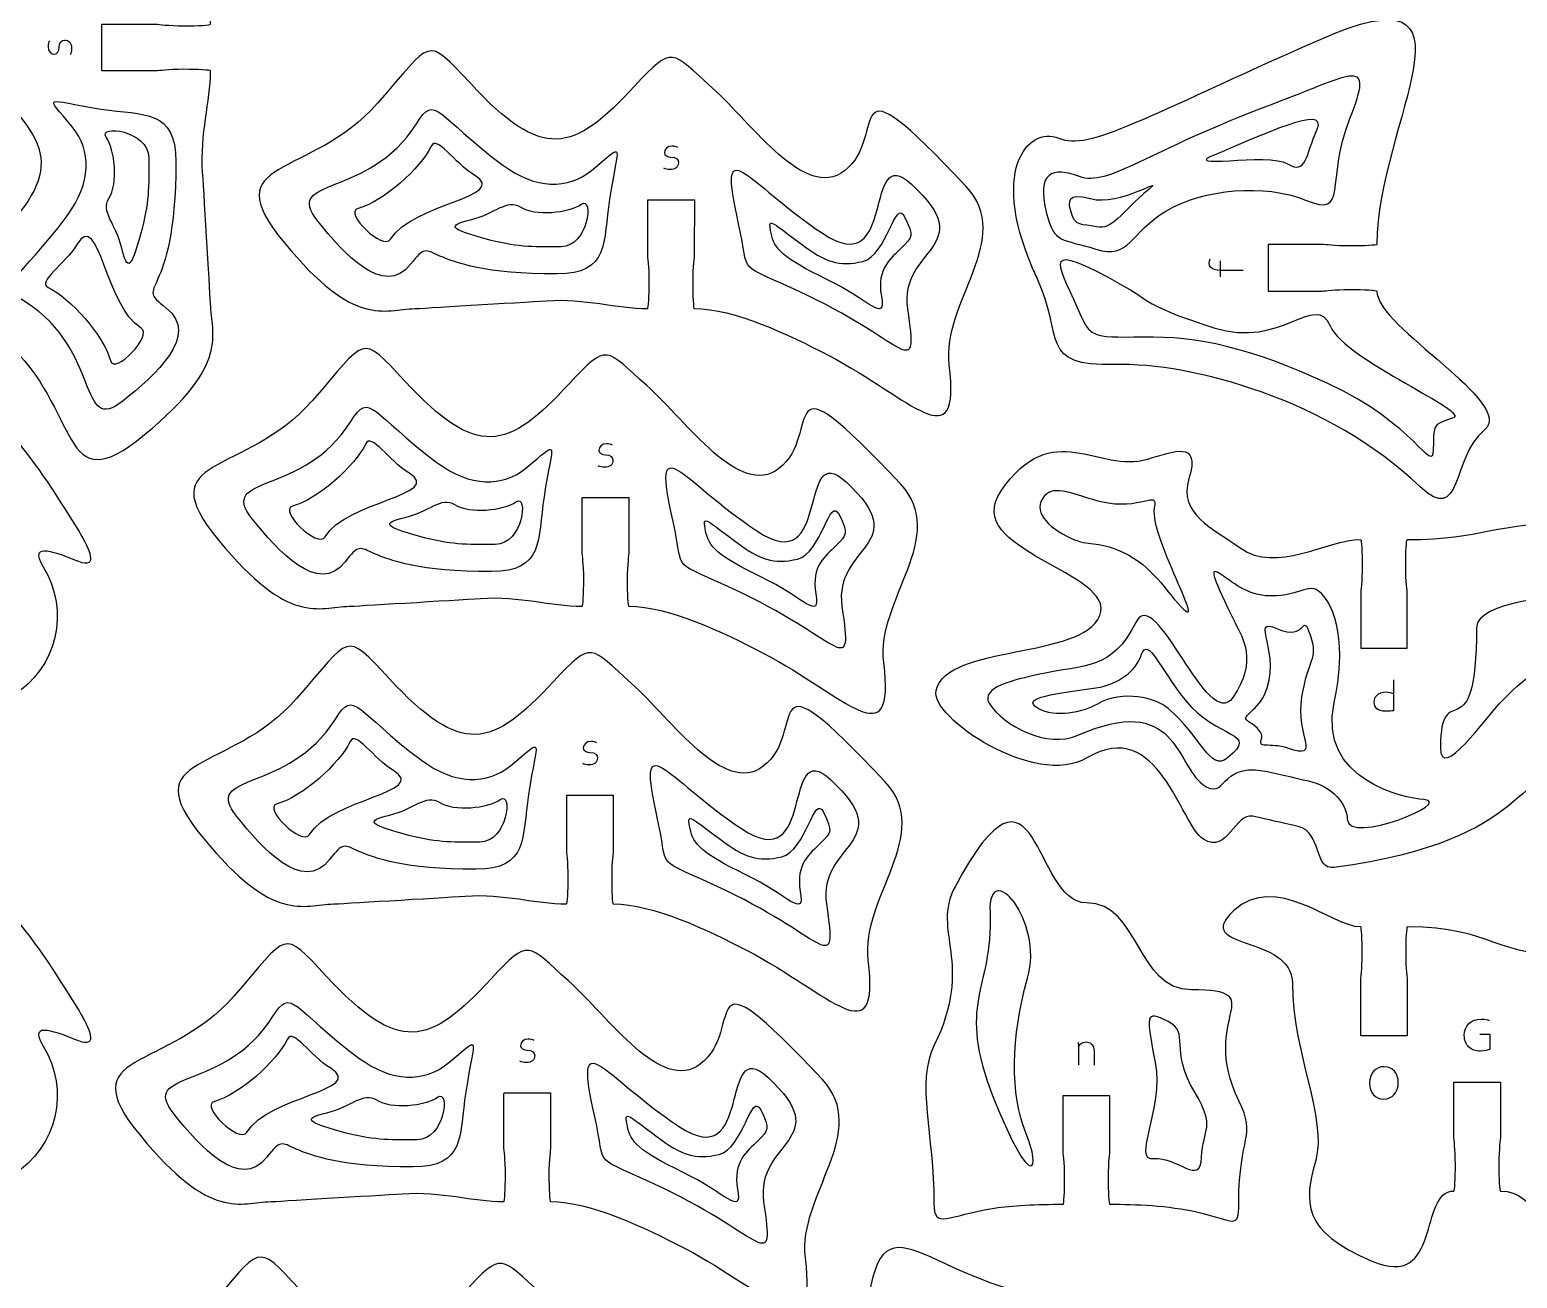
# Model space of a CAD drawing. Extents: x 0 to 300, y 0 to 300.
# Drawn here: x 49.8 to 145.6, y 66 to 146.4 of the extents above; entities that cross this region are included whole.
import ezdxf

# ---------------------------------------------------------------- set-up
doc = ezdxf.new("R2010")
doc.units = 0
doc.header["$MEASUREMENT"] = 0
doc.layers.add('DEFAULT', color=7, linetype='CONTINUOUS')

msp = doc.modelspace()

# ---------------------------------------------------------------- linework, layer by layer
at = {"layer": 'DEFAULT', "color": 250}
msp.add_lwpolyline([(126.526, 130.456), (126.526, 131.475)], dxfattribs=at)
at = {"layer": 'DEFAULT', "color": 1}
for points, knots in [([(295.05, 0.05), (198.383, 0.05), (101.717, 0.05), (5.05, 0.05), (2.3, 0.05), (0.05, 2.3), (0.05, 5.05), (0.05, 101.717), (0.05, 198.383), (0.05, 295.05), (0.05, 297.8), (2.3, 300.05), (5.05, 300.05), (101.717, 300.05), (198.383, 300.05), (295.05, 300.05), (297.8, 300.05), (300.05, 297.8), (300.05, 295.05), (300.05, 198.383), (300.05, 101.717), (300.05, 5.05), (300.05, 2.3), (297.8, 0.05), (295.05, 0.05)], [0, 0, 0, 0, 822.047, 822.047, 822.047, 823.047, 823.047, 823.047, 1645.094, 1645.094, 1645.094, 1646.094, 1646.094, 1646.094, 2468.141, 2468.141, 2468.141, 2469.141, 2469.141, 2469.141, 3291.188, 3291.188, 3291.188, 3292.188, 3292.188, 3292.188, 3292.188]), ([(64.49, 155.373), (63.122, 152.747), (61.474, 149.288), (61.472, 146.707), (61.459, 146.648), (60.683, 146.605), (59.722, 146.606), (58.757, 146.609), (58.147, 146.709), (57.973, 146.708), (57.098, 146.709), (54.472, 146.714), (54.472, 146.714), (54.471, 145.714), (54.47, 144.714), (54.47, 143.714), (54.47, 143.714), (57.093, 143.709), (57.971, 143.708), (58.145, 143.709), (58.753, 143.808), (59.722, 143.809), (60.686, 143.806), (61.471, 143.761), (61.47, 143.707), (61.467, 141.654), (60.789, 139.72), (60.961, 137.162), (61.075, 135.488), (61.471, 128.763), (61.472, 128.709), (61.511, 126.707), (62.792, 124.878), (57.223, 120.292), (51.657, 115.702), (53.213, 121.951), (48.247, 126.308), (44.195, 129.867), (43.828, 129.374), (46.966, 132.284), (51.992, 136.948), (51.451, 138.894), (47.127, 142.883), (44.444, 145.355), (44.882, 145.214), (47.262, 147.87), (49.622, 150.505), (54.528, 153.822), (52.608, 156.373), (50.41, 159.287), (44.692, 155.844), (53.592, 164.204), (56.982, 167.386), (61.027, 162.632), (65.089, 163.13), (71.299, 163.889), (67.269, 160.706), (64.49, 155.373)], [1, 1, 1, 1, 2, 2, 2, 3, 3, 3, 4, 4, 4, 5, 5, 5, 13.503001, 13.503001, 13.503001, 14.503001, 14.503001, 14.503001, 15.503001, 15.503001, 15.503001, 16.503001, 16.503001, 16.503001, 17.503001, 17.503001, 17.503001, 18.503001, 18.503001, 18.503001, 19.503001, 19.503001, 19.503001, 20.503001, 20.503001, 20.503001, 21.503001, 21.503001, 21.503001, 22.503001, 22.503001, 22.503001, 23.503001, 23.503001, 23.503001, 24.503001, 24.503001, 24.503001, 25.503001, 25.503001, 25.503001, 26.503001, 26.503001, 26.503001, 27.503001, 27.503001, 27.503001, 27.503001]), ([(136.589, 132.533), (136.589, 140.336), (144.137, 150.674), (132.848, 145.693), (121.559, 140.713), (118.096, 138.539), (116.104, 139.369), (114.112, 140.199), (111.497, 137.229), (114.706, 130.363), (116.491, 126.545), (114.748, 124.677), (119.728, 124.801), (124.708, 124.926), (133.496, 122.527), (139.363, 116.951), (142.103, 114.346), (141.372, 118.825), (143.502, 120.568), (145.632, 122.311), (136.589, 127.183), (136.589, 129.533), (136.589, 129.588), (135.806, 129.633), (134.839, 129.633), (133.872, 129.633), (133.264, 129.533), (133.089, 129.533), (132.214, 129.533), (129.589, 129.533), (129.589, 129.533), (129.589, 130.533), (129.589, 131.533), (129.589, 132.533), (129.589, 132.533), (132.214, 132.533), (133.089, 132.533), (133.264, 132.533), (133.872, 132.433), (134.839, 132.433), (135.806, 132.433), (136.589, 132.478), (136.589, 132.533)], [1, 1, 1, 1, 2, 2, 2, 3, 3, 3, 4, 4, 4, 5, 5, 5, 6, 6, 6, 7, 7, 7, 8, 8, 8, 9, 9, 9, 10, 10, 10, 11, 11, 11, 19.504, 19.504, 19.504, 20.504, 20.504, 20.504, 21.504, 21.504, 21.504, 22.504, 22.504, 22.504, 22.504]), ([(101.292, 125.381), (98.667, 126.749), (95.207, 128.397), (92.626, 128.399), (92.568, 128.412), (92.524, 129.188), (92.526, 130.149), (92.528, 131.114), (92.628, 131.724), (92.628, 131.898), (92.628, 132.773), (92.633, 135.399), (92.633, 135.399), (91.633, 135.4), (90.633, 135.401), (89.633, 135.401), (89.633, 135.401), (89.629, 132.778), (89.628, 131.9), (89.628, 131.726), (89.727, 131.118), (89.728, 130.149), (89.726, 129.185), (89.68, 128.4), (89.626, 128.401), (87.574, 128.404), (85.639, 129.082), (83.081, 128.91), (81.408, 128.796), (74.683, 128.4), (74.628, 128.399), (72.626, 128.36), (70.797, 127.079), (66.212, 132.648), (61.622, 138.215), (67.871, 136.659), (72.227, 141.624), (75.786, 145.676), (75.293, 146.043), (78.203, 142.905), (82.867, 137.879), (84.813, 138.42), (88.802, 142.745), (91.274, 145.427), (91.133, 144.989), (93.789, 142.609), (96.425, 140.249), (99.742, 135.343), (102.293, 137.263), (105.206, 139.461), (101.763, 145.179), (110.123, 136.279), (113.305, 132.889), (108.551, 128.844), (109.049, 124.782), (109.809, 118.572), (106.625, 122.602), (101.292, 125.381)], [1, 1, 1, 1, 2, 2, 2, 3, 3, 3, 4, 4, 4, 5, 5, 5, 13.504001, 13.504001, 13.504001, 14.504001, 14.504001, 14.504001, 15.504001, 15.504001, 15.504001, 16.504001, 16.504001, 16.504001, 17.504001, 17.504001, 17.504001, 18.504001, 18.504001, 18.504001, 19.504001, 19.504001, 19.504001, 20.504001, 20.504001, 20.504001, 21.504001, 21.504001, 21.504001, 22.504001, 22.504001, 22.504001, 23.504001, 23.504001, 23.504001, 24.504001, 24.504001, 24.504001, 25.504001, 25.504001, 25.504001, 26.504001, 26.504001, 26.504001, 27.504001, 27.504001, 27.504001, 27.504001]), ([(26.689, 128.536), (26.689, 127.369), (26.689, 126.201), (26.689, 125.033), (25.69, 125.033), (24.69, 125.033), (23.69, 125.033), (23.69, 126.201), (23.69, 127.369), (23.69, 128.536), (23.69, 128.709), (23.789, 129.316), (23.789, 130.286), (23.789, 131.253), (23.743, 132.036), (23.69, 132.036), (22.029, 132.036), (20.187, 130.692), (20.187, 129.034), (20.187, 126.144), (14.85, 124.112), (13.051, 124.112), (12.994, 124.112), (12.952, 123.329), (12.952, 122.363), (12.952, 121.396), (13.051, 120.789), (13.051, 120.613), (13.051, 119.446), (13.051, 118.28), (13.051, 117.113), (12.051, 117.113), (11.052, 117.113), (10.052, 117.113), (10.052, 118.28), (10.052, 119.446), (10.052, 120.613), (10.052, 120.789), (10.151, 121.396), (10.151, 122.363), (10.151, 123.329), (10.105, 124.112), (10.052, 124.112), (8.394, 124.112), (7.05, 122.772), (7.05, 121.114), (7.05, 107.765), (15.139, 110.393), (15.139, 107.765), (15.139, 103.701), (17.171, 103.422), (21.27, 105.69), (30.404, 110.742), (30.358, 98.734), (34.44, 99.21), (38.518, 99.686), (41.566, 100.663), (41.372, 101.298), (40.811, 103.143), (40.102, 105.151), (41.802, 103.955), (43.728, 102.381), (46.529, 102.117), (48.762, 103.503), (51.574, 105.249), (52.442, 108.954), (50.696, 111.769), (49.616, 113.501), (51.687, 112.623), (52.978, 112.115), (54.269, 111.603), (53.673, 112.961), (52.999, 114.044), (49.838, 119.135), (47.323, 123.079), (41.922, 124.338), (41.866, 124.338), (41.647, 123.59), (41.428, 122.656), (41.206, 121.717), (41.164, 121.103), (41.125, 120.934), (40.927, 120.08), (40.327, 117.523), (40.327, 117.523), (39.354, 117.75), (38.38, 117.976), (37.406, 118.203), (37.406, 118.203), (38.003, 120.765), (38.204, 121.615), (38.246, 121.784), (38.479, 122.352), (38.698, 123.298), (38.92, 124.239), (39.054, 125.009), (39.001, 125.023), (36.08, 125.711), (30.189, 124.437), (30.189, 129.034), (30.189, 130.692), (28.347, 132.036), (26.689, 132.036), (26.633, 132.036), (26.59, 131.253), (26.59, 130.286), (26.59, 129.316), (26.689, 128.709), (26.689, 128.536)], [2, 2, 2, 2, 11.93, 11.93, 11.93, 20.43, 20.43, 20.43, 30.36, 30.36, 30.36, 31.36, 31.36, 31.36, 32.36, 32.36, 32.36, 33.36, 33.36, 33.36, 34.36, 34.36, 34.36, 35.36, 35.36, 35.36, 36.36, 36.36, 36.36, 46.28, 46.28, 46.28, 54.78, 54.78, 54.78, 64.7, 64.7, 64.7, 65.7, 65.7, 65.7, 66.7, 66.7, 66.7, 67.7, 67.7, 67.7, 68.7, 68.7, 68.7, 69.7, 69.7, 69.7, 70.7, 70.7, 70.7, 71.7, 71.7, 71.7, 72.7, 72.7, 72.7, 73.7, 73.7, 73.7, 74.7, 74.7, 74.7, 75.7, 75.7, 75.7, 76.7, 76.7, 76.7, 77.7, 77.7, 77.7, 78.7, 78.7, 78.7, 79.7, 79.7, 79.7, 80.7, 80.7, 80.7, 89.201959, 89.201959, 89.201959, 90.201959, 90.201959, 90.201959, 91.201959, 91.201959, 91.201959, 92.201959, 92.201959, 92.201959, 93.201959, 93.201959, 93.201959, 94.201959, 94.201959, 94.201959, 95.201959, 95.201959, 95.201959, 96.201959, 96.201959, 96.201959, 96.201959]), ([(97.072, 106.216), (94.447, 107.584), (90.987, 109.232), (88.406, 109.234), (88.348, 109.247), (88.304, 110.023), (88.306, 110.985), (88.308, 111.949), (88.409, 112.559), (88.408, 112.733), (88.408, 113.608), (88.413, 116.235), (88.413, 116.235), (87.413, 116.235), (86.413, 116.236), (85.413, 116.236), (85.413, 116.236), (85.409, 113.613), (85.408, 112.735), (85.408, 112.561), (85.508, 111.953), (85.508, 110.985), (85.506, 110.02), (85.46, 109.235), (85.406, 109.236), (83.354, 109.239), (81.42, 109.918), (78.862, 109.745), (77.188, 109.631), (70.463, 109.235), (70.408, 109.234), (68.406, 109.196), (66.578, 107.914), (61.992, 113.483), (57.402, 119.05), (63.651, 117.494), (68.007, 122.459), (71.566, 126.511), (71.073, 126.878), (73.983, 123.74), (78.647, 118.714), (80.593, 119.255), (84.582, 123.58), (87.055, 126.262), (86.913, 125.824), (89.57, 123.444), (92.205, 121.084), (95.522, 116.178), (98.073, 118.098), (100.986, 120.296), (97.543, 126.014), (105.903, 117.115), (109.086, 113.725), (104.331, 109.68), (104.83, 105.617), (105.589, 99.407), (102.405, 103.437), (97.072, 106.216)], [1, 1, 1, 1, 2, 2, 2, 3, 3, 3, 4, 4, 4, 5, 5, 5, 13.503001, 13.503001, 13.503001, 14.503001, 14.503001, 14.503001, 15.503001, 15.503001, 15.503001, 16.503001, 16.503001, 16.503001, 17.503001, 17.503001, 17.503001, 18.503001, 18.503001, 18.503001, 19.503001, 19.503001, 19.503001, 20.503001, 20.503001, 20.503001, 21.503001, 21.503001, 21.503001, 22.503001, 22.503001, 22.503001, 23.503001, 23.503001, 23.503001, 24.503001, 24.503001, 24.503001, 25.503001, 25.503001, 25.503001, 26.503001, 26.503001, 26.503001, 27.503001, 27.503001, 27.503001, 27.503001]), ([(117.912, 99.472), (122.569, 102.22), (123.881, 95.189), (125.43, 94.233), (126.978, 93.281), (127.479, 95.969), (128.598, 95.719), (129.705, 95.472), (130.22, 95.359), (131.526, 95.066), (133.057, 94.724), (132.514, 92.226), (133.847, 92.413), (147.055, 94.233), (145.168, 99.01), (150.05, 99.01), (154.933, 99.01), (153.045, 94.233), (166.253, 92.413), (167.587, 92.226), (167.043, 94.724), (168.574, 95.066), (169.88, 95.359), (170.395, 95.472), (171.503, 95.719), (172.621, 95.969), (173.122, 93.281), (174.67, 94.233), (176.219, 95.189), (177.532, 102.22), (182.188, 99.472), (185.511, 97.511), (192.316, 102.076), (191.897, 103.822), (191.177, 106.814), (182.499, 105.822), (181.359, 108.634), (180.22, 111.449), (190.38, 112.786), (187.716, 116.66), (184.39, 121.496), (181.444, 117.767), (178.265, 118.709), (176.583, 119.207), (174.847, 119.965), (175.609, 117.46), (176.318, 115.153), (174.074, 114.275), (172.31, 112.991), (169.996, 111.311), (166.708, 113.534), (164.546, 113.53), (164.496, 113.53), (164.451, 112.744), (164.451, 111.784), (164.451, 110.818), (164.549, 110.207), (164.549, 110.031), (164.549, 108.866), (164.549, 107.7), (164.549, 106.535), (163.55, 106.534), (162.55, 106.532), (161.551, 106.531), (161.551, 107.698), (161.551, 108.864), (161.551, 110.031), (161.551, 110.207), (161.649, 110.814), (161.649, 111.784), (161.649, 112.747), (161.607, 113.53), (161.551, 113.53), (156.46, 113.53), (156.4, 114.645), (150.054, 114.645), (143.707, 114.645), (143.64, 113.53), (138.55, 113.53), (138.493, 113.53), (138.451, 112.747), (138.451, 111.784), (138.451, 110.814), (138.55, 110.207), (138.55, 110.031), (138.55, 108.864), (138.55, 107.698), (138.55, 106.531), (137.55, 106.532), (136.55, 106.534), (135.551, 106.535), (135.551, 107.7), (135.551, 108.866), (135.551, 110.031), (135.551, 110.207), (135.65, 110.818), (135.65, 111.784), (135.65, 112.744), (135.604, 113.53), (135.554, 113.53), (133.392, 113.534), (130.104, 111.311), (127.79, 112.991), (126.026, 114.275), (123.782, 115.153), (124.491, 117.46), (125.253, 119.965), (123.518, 119.207), (121.835, 118.709), (118.656, 117.767), (115.711, 121.496), (112.384, 116.66), (109.721, 112.786), (119.881, 111.449), (118.741, 108.634), (117.602, 105.822), (108.923, 106.814), (108.204, 103.822), (107.784, 102.076), (114.589, 97.511), (117.912, 99.472)], [1, 1, 1, 1, 2, 2, 2, 3, 3, 3, 4, 4, 4, 5, 5, 5, 6, 6, 6, 7, 7, 7, 8, 8, 8, 9, 9, 9, 10, 10, 10, 11, 11, 11, 12, 12, 12, 13, 13, 13, 14, 14, 14, 15, 15, 15, 16, 16, 16, 17, 17, 17, 18, 18, 18, 19, 19, 19, 20, 20, 20, 29.91, 29.91, 29.91, 38.410006, 38.410006, 38.410006, 48.330006, 48.330006, 48.330006, 49.330006, 49.330006, 49.330006, 50.330006, 50.330006, 50.330006, 51.330006, 51.330006, 51.330006, 52.330006, 52.330006, 52.330006, 53.330006, 53.330006, 53.330006, 54.330006, 54.330006, 54.330006, 64.250006, 64.250006, 64.250006, 72.750012, 72.750012, 72.750012, 82.660012, 82.660012, 82.660012, 83.660012, 83.660012, 83.660012, 84.660012, 84.660012, 84.660012, 85.660012, 85.660012, 85.660012, 86.660012, 86.660012, 86.660012, 87.660012, 87.660012, 87.660012, 88.660012, 88.660012, 88.660012, 89.660012, 89.660012, 89.660012, 90.660012, 90.660012, 90.660012, 91.660012, 91.660012, 91.660012, 91.660012]), ([(143.012, 107.868), (143.012, 109.516), (148.466, 109.967), (150.054, 109.967), (151.641, 109.967), (157.088, 109.516), (157.088, 107.868), (157.088, 99.546), (159.413, 104.863), (159.413, 100.132), (159.413, 97.871), (156.531, 102.058), (155.391, 103.198), (151.624, 106.979), (153.239, 103.741), (150.05, 103.741), (146.861, 103.741), (148.477, 106.979), (144.709, 103.198), (143.57, 102.058), (140.687, 97.871), (140.687, 100.132), (140.687, 104.863), (143.012, 99.546), (143.012, 107.868)], [1, 1, 1, 1, 2, 2, 2, 3, 3, 3, 4, 4, 4, 5, 5, 5, 6, 6, 6, 7, 7, 7, 8, 8, 8, 9, 9, 9, 9]), ([(96.072, 87.051), (93.447, 88.419), (89.987, 90.067), (87.406, 90.069), (87.348, 90.083), (87.304, 90.859), (87.306, 91.82), (87.308, 92.784), (87.409, 93.395), (87.408, 93.568), (87.408, 94.443), (87.413, 97.07), (87.413, 97.07), (86.413, 97.071), (85.413, 97.071), (84.413, 97.072), (84.413, 97.072), (84.409, 94.448), (84.408, 93.57), (84.409, 93.397), (84.508, 92.789), (84.508, 91.82), (84.506, 90.855), (84.46, 90.07), (84.406, 90.072), (82.354, 90.075), (80.42, 90.753), (77.862, 90.58), (76.188, 90.466), (69.463, 90.071), (69.408, 90.069), (67.406, 90.031), (65.578, 88.75), (60.992, 94.319), (56.402, 99.885), (62.651, 98.329), (67.007, 103.294), (70.566, 107.346), (70.073, 107.713), (72.983, 104.576), (77.647, 99.55), (79.593, 100.09), (83.582, 104.415), (86.055, 107.098), (85.913, 106.659), (88.57, 104.28), (91.205, 101.919), (94.522, 97.014), (97.073, 98.934), (99.986, 101.131), (96.543, 106.85), (104.903, 97.95), (108.086, 94.56), (103.332, 90.515), (103.83, 86.452), (104.589, 80.242), (101.405, 84.273), (96.072, 87.051)], [1, 1, 1, 1, 2, 2, 2, 3, 3, 3, 4, 4, 4, 5, 5, 5, 13.503001, 13.503001, 13.503001, 14.503001, 14.503001, 14.503001, 15.503001, 15.503001, 15.503001, 16.503001, 16.503001, 16.503001, 17.503001, 17.503001, 17.503001, 18.503001, 18.503001, 18.503001, 19.503001, 19.503001, 19.503001, 20.503001, 20.503001, 20.503001, 21.503001, 21.503001, 21.503001, 22.503001, 22.503001, 22.503001, 23.503001, 23.503001, 23.503001, 24.503001, 24.503001, 24.503001, 25.503001, 25.503001, 25.503001, 26.503001, 26.503001, 26.503001, 27.503001, 27.503001, 27.503001, 27.503001]), ([(26.689, 97.676), (26.689, 96.508), (26.689, 95.341), (26.689, 94.173), (25.69, 94.173), (24.69, 94.173), (23.69, 94.173), (23.69, 95.341), (23.69, 96.508), (23.69, 97.676), (23.69, 97.849), (23.789, 98.456), (23.789, 99.426), (23.789, 100.392), (23.743, 101.176), (23.69, 101.176), (22.029, 101.176), (20.187, 99.832), (20.187, 98.173), (20.187, 95.284), (14.85, 93.252), (13.051, 93.252), (12.994, 93.252), (12.952, 92.469), (12.952, 91.502), (12.952, 90.536), (13.051, 89.929), (13.051, 89.753), (13.051, 88.586), (13.051, 87.42), (13.051, 86.253), (12.051, 86.253), (11.052, 86.253), (10.052, 86.253), (10.052, 87.42), (10.052, 88.586), (10.052, 89.753), (10.052, 89.929), (10.151, 90.536), (10.151, 91.502), (10.151, 92.469), (10.105, 93.252), (10.052, 93.252), (8.394, 93.252), (7.05, 91.912), (7.05, 90.254), (7.05, 76.904), (15.139, 79.533), (15.139, 76.904), (15.139, 72.84), (17.171, 72.562), (21.27, 74.83), (30.404, 79.882), (30.358, 67.873), (34.44, 68.35), (38.518, 68.826), (41.566, 69.803), (41.372, 70.438), (40.811, 72.283), (40.102, 74.29), (41.802, 73.094), (43.728, 71.521), (46.529, 71.257), (48.762, 72.643), (51.574, 74.389), (52.442, 78.093), (50.696, 80.909), (49.616, 82.641), (51.687, 81.762), (52.978, 81.254), (54.269, 80.743), (53.673, 82.101), (52.999, 83.184), (49.838, 88.275), (47.323, 92.219), (41.922, 93.478), (41.866, 93.478), (41.647, 92.73), (41.428, 91.795), (41.206, 90.857), (41.164, 90.243), (41.125, 90.074), (40.927, 89.22), (40.327, 86.662), (40.327, 86.662), (39.354, 86.889), (38.38, 87.116), (37.406, 87.343), (37.406, 87.343), (38.003, 89.904), (38.204, 90.755), (38.246, 90.924), (38.479, 91.492), (38.698, 92.437), (38.92, 93.379), (39.054, 94.148), (39.001, 94.162), (36.08, 94.85), (30.189, 93.577), (30.189, 98.173), (30.189, 99.832), (28.347, 101.176), (26.689, 101.176), (26.633, 101.176), (26.59, 100.392), (26.59, 99.426), (26.59, 98.456), (26.689, 97.849), (26.689, 97.676)], [2, 2, 2, 2, 11.93, 11.93, 11.93, 20.43, 20.43, 20.43, 30.36, 30.36, 30.36, 31.36, 31.36, 31.36, 32.36, 32.36, 32.36, 33.36, 33.36, 33.36, 34.36, 34.36, 34.36, 35.36, 35.36, 35.36, 36.36, 36.36, 36.36, 46.28, 46.28, 46.28, 54.78, 54.78, 54.78, 64.7, 64.7, 64.7, 65.7, 65.7, 65.7, 66.7, 66.7, 66.7, 67.7, 67.7, 67.7, 68.7, 68.7, 68.7, 69.7, 69.7, 69.7, 70.7, 70.7, 70.7, 71.7, 71.7, 71.7, 72.7, 72.7, 72.7, 73.7, 73.7, 73.7, 74.7, 74.7, 74.7, 75.7, 75.7, 75.7, 76.7, 76.7, 76.7, 77.7, 77.7, 77.7, 78.7, 78.7, 78.7, 79.7, 79.7, 79.7, 80.7, 80.7, 80.7, 89.201959, 89.201959, 89.201959, 90.201959, 90.201959, 90.201959, 91.201959, 91.201959, 91.201959, 92.201959, 92.201959, 92.201959, 93.201959, 93.201959, 93.201959, 94.201959, 94.201959, 94.201959, 95.201959, 95.201959, 95.201959, 96.201959, 96.201959, 96.201959, 96.201959]), ([(125.064, 70.225), (123.109, 70.675), (121.053, 70.736), (119.38, 70.736), (119.328, 70.736), (119.282, 71.516), (119.282, 72.486), (119.282, 73.453), (119.38, 74.06), (119.38, 74.236), (119.38, 75.402), (119.38, 76.569), (119.38, 77.736), (118.381, 77.736), (117.381, 77.736), (116.382, 77.736), (116.382, 76.569), (116.382, 75.402), (116.382, 74.236), (116.382, 74.06), (116.481, 73.453), (116.481, 72.486), (116.481, 71.516), (116.438, 70.736), (116.382, 70.736), (114.71, 70.736), (113.016, 70.656), (111.969, 70.493), (108.891, 70.014), (108.063, 69.061), (108.063, 70.814), (108.063, 75.273), (106.889, 78.529), (108.063, 80.931), (110.709, 86.336), (107.853, 88.267), (109.42, 91.181), (114.774, 101.142), (114.42, 90.143), (117.881, 90.143), (121.342, 90.143), (121.093, 84.541), (124.644, 84.541), (129.964, 84.541), (125.053, 82.808), (127.699, 77.404), (128.874, 75.002), (127.699, 75.273), (127.699, 70.814), (127.699, 69.057), (127.423, 69.681), (125.064, 70.225)], [1, 1, 1, 1, 2, 2, 2, 3, 3, 3, 4, 4, 4, 13.92, 13.92, 13.92, 22.42, 22.42, 22.42, 32.34, 32.34, 32.34, 33.34, 33.34, 33.34, 34.34, 34.34, 34.34, 35.34, 35.34, 35.34, 36.34, 36.34, 36.34, 37.34, 37.34, 37.34, 38.34, 38.34, 38.34, 39.34, 39.34, 39.34, 40.34, 40.34, 40.34, 41.34, 41.34, 41.34, 42.34, 42.34, 42.34, 43.34, 43.34, 43.34, 43.34]), ([(150.05, 68.39), (147.129, 68.39), (146.97, 71.589), (144.55, 71.589), (144.494, 71.589), (144.451, 72.372), (144.451, 73.339), (144.451, 74.306), (144.55, 74.916), (144.55, 75.089), (144.55, 76.255), (144.55, 77.422), (144.55, 78.588), (143.551, 78.588), (142.551, 78.588), (141.552, 78.588), (141.552, 77.422), (141.552, 76.255), (141.552, 75.089), (141.552, 74.916), (141.65, 74.306), (141.65, 73.339), (141.65, 72.372), (141.605, 71.589), (141.552, 71.589), (139.248, 71.589), (140.807, 65.151), (136.263, 67.081), (131.72, 69.007), (131.907, 70.88), (132.651, 73.558), (133.399, 76.235), (131.151, 80.544), (131.151, 84.947), (131.151, 88.164), (124.622, 87.066), (127.359, 89.62), (130.1, 92.17), (133.685, 88.59), (135.551, 88.59), (135.607, 88.59), (135.65, 87.806), (135.65, 86.84), (135.65, 85.873), (135.551, 85.263), (135.551, 85.09), (135.551, 83.924), (135.551, 82.757), (135.551, 81.591), (136.55, 81.591), (137.55, 81.591), (138.549, 81.591), (138.549, 82.757), (138.549, 83.924), (138.549, 85.09), (138.549, 85.263), (138.451, 85.873), (138.451, 86.84), (138.451, 87.806), (138.497, 88.59), (138.553, 88.59), (144.194, 88.59), (143.813, 86.649), (150.05, 86.649), (156.287, 86.649), (155.906, 88.59), (161.547, 88.59), (161.603, 88.59), (161.649, 87.806), (161.649, 86.84), (161.649, 85.873), (161.551, 85.263), (161.551, 85.09), (161.551, 83.924), (161.551, 82.757), (161.551, 81.591), (162.55, 81.591), (163.55, 81.591), (164.549, 81.591), (164.549, 82.757), (164.549, 83.924), (164.549, 85.09), (164.549, 85.263), (164.45, 85.873), (164.45, 86.84), (164.45, 87.806), (164.493, 88.59), (164.549, 88.59), (166.415, 88.59), (170, 92.17), (172.741, 89.62), (175.478, 87.066), (168.949, 88.164), (168.949, 84.947), (168.949, 80.544), (166.701, 76.235), (167.449, 73.558), (168.193, 70.88), (168.38, 69.007), (163.837, 67.081), (159.293, 65.151), (160.852, 71.589), (158.548, 71.589), (158.496, 71.589), (158.45, 72.372), (158.45, 73.339), (158.45, 74.306), (158.548, 74.916), (158.548, 75.089), (158.548, 76.255), (158.548, 77.422), (158.548, 78.588), (157.549, 78.588), (156.549, 78.588), (155.55, 78.588), (155.55, 77.422), (155.55, 76.255), (155.55, 75.089), (155.55, 74.916), (155.649, 74.306), (155.649, 73.339), (155.649, 72.372), (155.606, 71.589), (155.55, 71.589), (153.13, 71.589), (152.971, 68.39), (150.05, 68.39)], [1, 1, 1, 1, 2, 2, 2, 3, 3, 3, 4, 4, 4, 13.92, 13.92, 13.92, 22.42, 22.42, 22.42, 32.34, 32.34, 32.34, 33.34, 33.34, 33.34, 34.34, 34.34, 34.34, 35.34, 35.34, 35.34, 36.34, 36.34, 36.34, 37.34, 37.34, 37.34, 38.34, 38.34, 38.34, 39.34, 39.34, 39.34, 40.34, 40.34, 40.34, 41.34, 41.34, 41.34, 51.26, 51.26, 51.26, 59.76, 59.76, 59.76, 69.68, 69.68, 69.68, 70.68, 70.68, 70.68, 71.68, 71.68, 71.68, 72.68, 72.68, 72.68, 73.68, 73.68, 73.68, 74.68, 74.68, 74.68, 75.68, 75.68, 75.68, 85.6, 85.6, 85.6, 94.1, 94.1, 94.1, 104.02, 104.02, 104.02, 105.02, 105.02, 105.02, 106.02, 106.02, 106.02, 107.02, 107.02, 107.02, 108.02, 108.02, 108.02, 109.02, 109.02, 109.02, 110.02, 110.02, 110.02, 111.02, 111.02, 111.02, 112.02, 112.02, 112.02, 113.02, 113.02, 113.02, 122.94, 122.94, 122.94, 131.44, 131.44, 131.44, 141.36, 141.36, 141.36, 142.36, 142.36, 142.36, 143.36, 143.36, 143.36, 144.36, 144.36, 144.36, 144.36]), ([(92.03, 67.887), (89.405, 69.254), (85.945, 70.903), (83.364, 70.905), (83.306, 70.918), (83.262, 71.694), (83.264, 72.655), (83.266, 73.62), (83.366, 74.23), (83.366, 74.404), (83.366, 75.278), (83.371, 77.905), (83.371, 77.905), (82.371, 77.906), (81.371, 77.906), (80.371, 77.907), (80.371, 77.907), (80.367, 75.284), (80.366, 74.406), (80.366, 74.232), (80.466, 73.624), (80.466, 72.655), (80.464, 71.691), (80.418, 70.905), (80.364, 70.907), (78.312, 70.91), (76.378, 71.588), (73.82, 71.416), (72.146, 71.302), (65.421, 70.906), (65.366, 70.905), (63.364, 70.866), (61.536, 69.585), (56.95, 75.154), (52.36, 80.72), (58.609, 79.164), (62.965, 84.13), (66.524, 88.182), (66.031, 88.549), (68.941, 85.411), (73.605, 80.385), (75.551, 80.926), (79.54, 85.25), (82.013, 87.933), (81.871, 87.494), (84.527, 85.115), (87.163, 82.755), (90.48, 77.849), (93.031, 79.769), (95.944, 81.966), (92.501, 87.685), (100.861, 78.785), (104.043, 75.395), (99.289, 71.35), (99.788, 67.288), (100.547, 61.078), (97.363, 65.108), (92.03, 67.887)], [1, 1, 1, 1, 2, 2, 2, 3, 3, 3, 4, 4, 4, 5, 5, 5, 13.503001, 13.503001, 13.503001, 14.503001, 14.503001, 14.503001, 15.503001, 15.503001, 15.503001, 16.503001, 16.503001, 16.503001, 17.503001, 17.503001, 17.503001, 18.503001, 18.503001, 18.503001, 19.503001, 19.503001, 19.503001, 20.503001, 20.503001, 20.503001, 21.503001, 21.503001, 21.503001, 22.503001, 22.503001, 22.503001, 23.503001, 23.503001, 23.503001, 24.503001, 24.503001, 24.503001, 25.503001, 25.503001, 25.503001, 26.503001, 26.503001, 26.503001, 27.503001, 27.503001, 27.503001, 27.503001]), ([(103.869, 64.879), (105.07, 72.049), (108.408, 64.391), (118.846, 64.391), (126.43, 64.391), (131.17, 64.681), (131.17, 62.412), (131.17, 60.144), (123.667, 53.717), (116.287, 51.971), (110.314, 50.552), (105.07, 44.794), (103.869, 51.963), (103.679, 53.096), (103.611, 55.142), (103.611, 56.924), (103.611, 56.98), (104.395, 57.022), (105.361, 57.022), (106.331, 57.022), (106.938, 56.924), (107.114, 56.924), (108.281, 56.924), (109.448, 56.924), (110.614, 56.924), (110.614, 57.923), (110.614, 58.923), (110.614, 59.922), (109.448, 59.922), (108.281, 59.922), (107.114, 59.922), (106.938, 59.922), (106.331, 59.823), (105.361, 59.823), (104.395, 59.823), (103.611, 59.869), (103.611, 59.922), (103.611, 61.704), (103.679, 63.746), (103.869, 64.879)], [1, 1, 1, 1, 2, 2, 2, 3, 3, 3, 4, 4, 4, 5, 5, 5, 6, 6, 6, 7, 7, 7, 8, 8, 8, 17.92, 17.92, 17.92, 26.42, 26.42, 26.42, 36.34, 36.34, 36.34, 37.34, 37.34, 37.34, 38.34, 38.34, 38.34, 39.34, 39.34, 39.34, 39.34]), ([(26.689, 66.816), (26.689, 65.648), (26.689, 64.48), (26.689, 63.313), (25.69, 63.313), (24.69, 63.313), (23.69, 63.313), (23.69, 64.48), (23.69, 65.648), (23.69, 66.816), (23.69, 66.989), (23.789, 67.595), (23.789, 68.566), (23.789, 69.532), (23.743, 70.315), (23.69, 70.315), (22.029, 70.315), (20.187, 68.971), (20.187, 67.313), (20.187, 64.424), (14.85, 62.392), (13.051, 62.392), (12.994, 62.392), (12.952, 61.609), (12.952, 60.642), (12.952, 59.676), (13.051, 59.069), (13.051, 58.892), (13.051, 57.726), (13.051, 56.559), (13.051, 55.393), (12.051, 55.393), (11.052, 55.393), (10.052, 55.393), (10.052, 56.559), (10.052, 57.726), (10.052, 58.892), (10.052, 59.069), (10.151, 59.676), (10.151, 60.642), (10.151, 61.609), (10.105, 62.392), (10.052, 62.392), (8.394, 62.392), (7.05, 61.051), (7.05, 59.393), (7.05, 46.044), (15.139, 48.672), (15.139, 46.044), (15.139, 41.98), (17.171, 41.702), (21.27, 43.97), (30.404, 49.022), (30.358, 37.013), (34.44, 37.489), (38.518, 37.966), (41.566, 38.943), (41.372, 39.578), (40.811, 41.423), (40.102, 43.43), (41.802, 42.234), (43.728, 40.661), (46.529, 40.396), (48.762, 41.783), (51.574, 43.529), (52.442, 47.233), (50.696, 50.048), (49.616, 51.78), (51.687, 50.902), (52.978, 50.394), (54.269, 49.882), (53.673, 51.241), (52.999, 52.324), (49.838, 57.414), (47.323, 61.358), (41.922, 62.618), (41.866, 62.618), (41.647, 61.87), (41.428, 60.935), (41.206, 59.997), (41.164, 59.383), (41.125, 59.213), (40.927, 58.36), (40.327, 55.802), (40.327, 55.802), (39.354, 56.029), (38.38, 56.256), (37.406, 56.483), (37.406, 56.483), (38.003, 59.044), (38.204, 59.894), (38.246, 60.064), (38.479, 60.632), (38.698, 61.577), (38.92, 62.519), (39.054, 63.288), (39.001, 63.302), (36.08, 63.99), (30.189, 62.717), (30.189, 67.313), (30.189, 68.971), (28.347, 70.315), (26.689, 70.315), (26.633, 70.315), (26.59, 69.532), (26.59, 68.566), (26.59, 67.595), (26.689, 66.989), (26.689, 66.816)], [2, 2, 2, 2, 11.93, 11.93, 11.93, 20.43, 20.43, 20.43, 30.36, 30.36, 30.36, 31.36, 31.36, 31.36, 32.36, 32.36, 32.36, 33.36, 33.36, 33.36, 34.36, 34.36, 34.36, 35.36, 35.36, 35.36, 36.36, 36.36, 36.36, 46.28, 46.28, 46.28, 54.78, 54.78, 54.78, 64.7, 64.7, 64.7, 65.7, 65.7, 65.7, 66.7, 66.7, 66.7, 67.7, 67.7, 67.7, 68.7, 68.7, 68.7, 69.7, 69.7, 69.7, 70.7, 70.7, 70.7, 71.7, 71.7, 71.7, 72.7, 72.7, 72.7, 73.7, 73.7, 73.7, 74.7, 74.7, 74.7, 75.7, 75.7, 75.7, 76.7, 76.7, 76.7, 77.7, 77.7, 77.7, 78.7, 78.7, 78.7, 79.7, 79.7, 79.7, 80.7, 80.7, 80.7, 89.201959, 89.201959, 89.201959, 90.201959, 90.201959, 90.201959, 91.201959, 91.201959, 91.201959, 92.201959, 92.201959, 92.201959, 93.201959, 93.201959, 93.201959, 94.201959, 94.201959, 94.201959, 95.201959, 95.201959, 95.201959, 96.201959, 96.201959, 96.201959, 96.201959]), ([(90.309, 47.722), (87.684, 49.09), (84.224, 50.738), (81.643, 50.74), (81.585, 50.753), (81.541, 51.529), (81.543, 52.491), (81.545, 53.455), (81.646, 54.065), (81.645, 54.239), (81.645, 55.114), (81.65, 57.741), (81.65, 57.741), (80.65, 57.741), (79.65, 57.742), (78.65, 57.742), (78.65, 57.742), (78.646, 55.119), (78.645, 54.241), (78.646, 54.067), (78.745, 53.459), (78.745, 52.491), (78.743, 51.526), (78.697, 50.741), (78.643, 50.742), (76.591, 50.745), (74.657, 51.423), (72.099, 51.25), (70.425, 51.137), (63.7, 50.741), (63.645, 50.74), (61.643, 50.702), (59.815, 49.42), (55.229, 54.989), (50.639, 60.555), (56.888, 59), (61.244, 63.965), (64.803, 68.017), (64.31, 68.384), (67.22, 65.246), (71.884, 60.22), (73.83, 60.761), (77.819, 65.085), (80.292, 67.768), (80.15, 67.33), (82.807, 64.95), (85.442, 62.59), (88.759, 57.684), (91.31, 59.604), (94.223, 61.802), (90.78, 67.52), (99.141, 58.62), (102.323, 55.231), (97.569, 51.185), (98.067, 47.123), (98.826, 40.913), (95.642, 44.943), (90.309, 47.722)], [1, 1, 1, 1, 2, 2, 2, 3, 3, 3, 4, 4, 4, 5, 5, 5, 13.503001, 13.503001, 13.503001, 14.503001, 14.503001, 14.503001, 15.503001, 15.503001, 15.503001, 16.503001, 16.503001, 16.503001, 17.503001, 17.503001, 17.503001, 18.503001, 18.503001, 18.503001, 19.503001, 19.503001, 19.503001, 20.503001, 20.503001, 20.503001, 21.503001, 21.503001, 21.503001, 22.503001, 22.503001, 22.503001, 23.503001, 23.503001, 23.503001, 24.503001, 24.503001, 24.503001, 25.503001, 25.503001, 25.503001, 26.503001, 26.503001, 26.503001, 27.503001, 27.503001, 27.503001, 27.503001])]:
    msp.add_open_spline(points, degree=3, knots=knots, dxfattribs=at)
at = {"layer": 'DEFAULT', "color": 250}
for points, knots in [([(51.097, 145.638), (51.049, 145.557), (51.007, 145.428), (51.007, 145.281), (51.007, 144.969), (51.199, 144.78), (51.433, 144.78), (51.607, 144.78), (51.724, 144.986), (51.724, 145.208), (51.724, 145.55), (51.871, 145.689), (52.087, 145.689), (52.341, 145.689), (52.521, 145.491), (52.521, 145.146), (52.521, 144.987), (52.483, 144.84), (52.423, 144.738)], [0, 0, 0, 0, 1, 1, 1, 2, 2, 2, 3, 3, 3, 4, 4, 4, 5, 5, 5, 6, 6, 6, 6]), ([(91.557, 138.774), (91.477, 138.822), (91.347, 138.864), (91.2, 138.864), (90.889, 138.864), (90.7, 138.672), (90.7, 138.438), (90.7, 138.264), (90.905, 138.147), (91.127, 138.147), (91.469, 138.147), (91.608, 138), (91.608, 137.784), (91.608, 137.53), (91.411, 137.35), (91.066, 137.35), (90.907, 137.35), (90.76, 137.389), (90.658, 137.449)], [0, 0, 0, 0, 1, 1, 1, 2, 2, 2, 3, 3, 3, 4, 4, 4, 5, 5, 5, 6, 6, 6, 6]), ([(127.977, 130.864), (127.493, 130.864), (127.009, 130.864), (126.526, 130.864), (125.902, 130.864), (125.653, 131.183), (125.857, 131.61)], [0, 0, 0, 0, 4.113, 4.113, 4.113, 5.113, 5.113, 5.113, 5.113]), ([(87.337, 119.609), (87.257, 119.657), (87.128, 119.699), (86.98, 119.699), (86.669, 119.699), (86.48, 119.507), (86.48, 119.273), (86.48, 119.099), (86.685, 118.983), (86.907, 118.983), (87.25, 118.983), (87.389, 118.836), (87.389, 118.62), (87.389, 118.365), (87.191, 118.185), (86.846, 118.185), (86.687, 118.185), (86.54, 118.224), (86.438, 118.284)], [0, 0, 0, 0, 1, 1, 1, 2, 2, 2, 3, 3, 3, 4, 4, 4, 5, 5, 5, 6, 6, 6, 6]), ([(137.669, 104.508), (137.668, 103.843), (137.667, 103.177), (137.667, 102.511), (137.541, 102.491), (137.376, 102.473), (137.166, 102.473), (136.908, 102.474), (136.719, 102.534), (136.6, 102.642), (136.489, 102.738), (136.423, 102.885), (136.423, 103.065), (136.423, 103.248), (136.477, 103.392), (136.58, 103.496), (136.718, 103.643), (136.943, 103.718), (137.197, 103.718), (137.275, 103.718), (137.618, 103.663), (137.668, 103.612)], [0, 0, 0, 0, 5.661004, 5.661004, 5.661004, 6.661004, 6.661004, 6.661004, 7.661004, 7.661004, 7.661004, 8.661004, 8.661004, 8.661004, 9.661004, 9.661004, 9.661004, 10.661004, 10.661004, 10.661004, 11.661004, 11.661004, 11.661004, 11.661004]), ([(86.337, 100.444), (86.257, 100.492), (86.128, 100.534), (85.98, 100.534), (85.669, 100.534), (85.48, 100.342), (85.48, 100.109), (85.48, 99.935), (85.685, 99.818), (85.907, 99.818), (86.25, 99.818), (86.389, 99.671), (86.389, 99.455), (86.389, 99.2), (86.19, 99.02), (85.846, 99.02), (85.687, 99.02), (85.54, 99.059), (85.438, 99.119)], [0, 0, 0, 0, 1, 1, 1, 2, 2, 2, 3, 3, 3, 4, 4, 4, 5, 5, 5, 6, 6, 6, 6]), ([(143.214, 81.681), (143.435, 81.681), (143.657, 81.681), (143.879, 81.681), (143.879, 81.357), (143.879, 81.034), (143.879, 80.71), (143.762, 80.668), (143.531, 80.599), (143.259, 80.599), (142.953, 80.599), (142.701, 80.677), (142.503, 80.866), (142.329, 81.034), (142.221, 81.303), (142.221, 81.618), (142.224, 82.221), (142.638, 82.662), (143.316, 82.662), (143.549, 82.662), (143.732, 82.611), (143.819, 82.569)], [0, 0, 0, 0, 1.887, 1.887, 1.887, 4.641, 4.641, 4.641, 5.641, 5.641, 5.641, 6.641, 6.641, 6.641, 7.641, 7.641, 7.641, 8.641, 8.641, 8.641, 9.641, 9.641, 9.641, 9.641]), ([(82.295, 81.28), (82.214, 81.328), (82.085, 81.37), (81.938, 81.37), (81.627, 81.37), (81.438, 81.178), (81.438, 80.944), (81.438, 80.77), (81.643, 80.653), (81.865, 80.653), (82.208, 80.653), (82.347, 80.506), (82.347, 80.29), (82.347, 80.035), (82.148, 79.856), (81.804, 79.856), (81.645, 79.856), (81.498, 79.894), (81.396, 79.954)], [0, 0, 0, 0, 1, 1, 1, 2, 2, 2, 3, 3, 3, 4, 4, 4, 5, 5, 5, 6, 6, 6, 6]), ([(117.391, 79.701), (117.391, 80.054), (117.391, 80.406), (117.391, 80.759), (117.391, 80.909), (117.388, 81.032), (117.379, 81.152)], [0, 0, 0, 0, 3, 3, 3, 4, 4, 4, 4]), ([(117.39, 80.912), (117.462, 81.05), (117.629, 81.185), (117.869, 81.185), (118.07, 81.185), (118.382, 81.065), (118.382, 80.567), (118.382, 80.278), (118.382, 79.989), (118.382, 79.701)], [0, 0, 0, 0, 1, 1, 1, 2, 2, 2, 4.456, 4.456, 4.456, 4.456]), ([(136.126, 78.528), (136.126, 79.223), (136.549, 79.592), (137.064, 79.592), (137.598, 79.592), (137.973, 79.178), (137.973, 78.567), (137.973, 77.925), (137.574, 77.505), (137.034, 77.505), (136.483, 77.505), (136.126, 77.928), (136.126, 78.528)], [0, 0, 0, 0, 1, 1, 1, 2, 2, 2, 3, 3, 3, 4, 4, 4, 4])]:
    msp.add_open_spline(points, degree=3, knots=knots, dxfattribs=at)
at = {"layer": 'DEFAULT', "color": 5}
for points, knots in [([(129.886, 141.569), (135.116, 143.524), (136.479, 144.743), (134.86, 140.634), (133.242, 136.525), (134.817, 134.227), (132.003, 135.386), (129.386, 136.463), (125.404, 136.11), (123.038, 134.697), (120.672, 133.284), (120.672, 131.546), (118.494, 132.231), (116.315, 132.916), (115.817, 132.563), (115.319, 134.535), (114.632, 137.254), (115.731, 137.525), (117.435, 136.9), (119.303, 136.216), (121.691, 138.506), (129.886, 141.569)], [0, 0, 0, 0, 1, 1, 1, 2, 2, 2, 3, 3, 3, 4, 4, 4, 5, 5, 5, 6, 6, 6, 7, 7, 7, 7]), ([(59.234, 137.857), (59.234, 141.26), (57.203, 140.825), (54.427, 141.249), (50.728, 141.814), (50.728, 142.339), (52.575, 140.08), (53.807, 138.575), (53.808, 136.497), (52.224, 134.366), (49.04, 130.084), (47.574, 130.054), (49.566, 128.809), (54.452, 125.755), (52.927, 120.153), (55.833, 122.459), (57.881, 124.085), (60.831, 126.717), (58.613, 128.437), (56.372, 130.177), (59.234, 128.602), (59.234, 137.857)], [0, 0, 0, 0, 1, 1, 1, 2, 2, 2, 3, 3, 3, 4, 4, 4, 5, 5, 5, 6, 6, 6, 7, 7, 7, 7]), ([(83.776, 130.637), (87.18, 130.637), (86.744, 132.668), (87.168, 135.444), (87.733, 139.143), (88.259, 139.143), (85.999, 137.296), (84.494, 136.065), (82.416, 136.063), (80.286, 137.647), (76.004, 140.831), (75.974, 142.297), (74.729, 140.305), (71.675, 135.419), (66.072, 136.944), (68.379, 134.038), (70.005, 131.99), (72.636, 129.04), (74.356, 131.258), (76.097, 133.499), (74.521, 130.637), (83.776, 130.637)], [0, 0, 0, 0, 1, 1, 1, 2, 2, 2, 3, 3, 3, 4, 4, 4, 5, 5, 5, 6, 6, 6, 7, 7, 7, 7]), ([(106.62, 136.405), (103.456, 139.305), (105.734, 130.011), (100.878, 133.252), (95.918, 136.562), (94.072, 140.138), (95.483, 133.864), (96.281, 130.315), (95.076, 131.569), (99.883, 129.264), (106.482, 126.1), (107.042, 123.599), (106.357, 128.393), (105.796, 132.317), (111.074, 132.323), (106.62, 136.405)], [0, 0, 0, 0, 1, 1, 1, 2, 2, 2, 3, 3, 3, 4, 4, 4, 5, 5, 5, 5]), ([(133.435, 123.578), (139.133, 120.943), (140.158, 117.726), (140.22, 119.282), (140.283, 120.838), (140.096, 120.963), (141.466, 121.337), (142.835, 121.71), (134.551, 125.051), (133.588, 127.292), (132.625, 129.533), (130.446, 125.776), (126.088, 127.167), (121.731, 128.558), (121.86, 128.987), (120.154, 129.94), (114.862, 132.895), (115.982, 131.45), (117.311, 128.455), (118.157, 126.545), (118.058, 126.504), (121.544, 126.566), (125.03, 126.628), (128.423, 125.895), (133.435, 123.578)], [0, 0, 0, 0, 1, 1, 1, 2, 2, 2, 3, 3, 3, 4, 4, 4, 5, 5, 5, 6, 6, 6, 7, 7, 7, 8, 8, 8, 8]), ([(79.556, 111.472), (82.96, 111.472), (82.524, 113.503), (82.948, 116.28), (83.513, 119.978), (84.039, 119.978), (81.78, 118.131), (80.274, 116.9), (78.196, 116.898), (76.066, 118.482), (71.784, 121.667), (71.754, 123.133), (70.509, 121.141), (67.455, 116.254), (61.852, 117.78), (64.159, 114.873), (65.785, 112.825), (68.416, 109.876), (70.137, 112.093), (71.877, 114.335), (70.301, 111.472), (79.556, 111.472)], [0, 0, 0, 0, 1, 1, 1, 2, 2, 2, 3, 3, 3, 4, 4, 4, 5, 5, 5, 6, 6, 6, 7, 7, 7, 7]), ([(102.4, 117.24), (99.236, 120.14), (101.515, 110.847), (96.659, 114.087), (91.698, 117.397), (89.852, 120.973), (91.263, 114.699), (92.062, 111.15), (90.856, 112.404), (95.663, 110.099), (102.262, 106.936), (102.822, 104.434), (102.137, 109.228), (101.576, 113.152), (106.854, 113.158), (102.4, 117.24)], [0, 0, 0, 0, 1, 1, 1, 2, 2, 2, 3, 3, 3, 4, 4, 4, 5, 5, 5, 5]), ([(119.922, 112.857), (118.19, 113.537), (118.081, 112.995), (116.626, 113.743), (115.09, 114.531), (114.345, 115.618), (115.338, 116.482), (115.967, 117.028), (117.457, 116.294), (118.811, 115.964), (121.385, 115.338), (122.528, 116.791), (122.279, 115.568), (121.893, 113.673), (126.296, 106.48), (123.557, 109.675), (122.992, 110.334), (121.855, 112.098), (119.922, 112.857)], [0, 0, 0, 0, 1, 1, 1, 2, 2, 2, 3, 3, 3, 4, 4, 4, 5, 5, 5, 6, 6, 6, 6]), ([(129.056, 109.967), (131.16, 109.613), (132.138, 110.764), (132.821, 110.235), (134.046, 109.284), (134.632, 106.608), (133.844, 103.032), (132.749, 98.067), (138.383, 96.862), (139.611, 96.788), (141.661, 96.664), (134.771, 93.841), (134.688, 95.502), (134.637, 96.531), (133.786, 97.635), (132.182, 97.993), (131.339, 98.182), (129.993, 98.521), (129.253, 98.647), (126.388, 99.133), (126.924, 96.659), (125.383, 97.764), (123.635, 99.018), (123.737, 103.766), (117.29, 100.918), (115.423, 100.093), (112.526, 101.504), (111.625, 102.991), (111.011, 104.003), (113.316, 104.522), (114.773, 104.841), (117.885, 105.522), (119.531, 105.11), (121.067, 108.202), (122.353, 110.79), (125.703, 101.001), (127.321, 103.366), (128.94, 105.732), (127.926, 107.225), (127.467, 108.16), (124.561, 114.07), (126.778, 110.351), (129.056, 109.967)], [1, 1, 1, 1, 2, 2, 2, 3, 3, 3, 4, 4, 4, 5, 5, 5, 6, 6, 6, 7, 7, 7, 8, 8, 8, 9, 9, 9, 10, 10, 10, 11, 11, 11, 12, 12, 12, 13, 13, 13, 14, 14, 14, 15, 15, 15, 15]), ([(78.556, 92.307), (81.96, 92.307), (81.524, 94.339), (81.948, 97.115), (82.514, 100.814), (83.039, 100.814), (80.78, 98.966), (79.274, 97.735), (77.196, 97.734), (75.066, 99.318), (70.784, 102.502), (70.754, 103.968), (69.509, 101.976), (66.455, 97.089), (60.852, 98.615), (63.159, 95.709), (64.785, 93.66), (67.416, 90.711), (69.137, 92.928), (70.877, 95.17), (69.301, 92.307), (78.556, 92.307)], [0, 0, 0, 0, 1, 1, 1, 2, 2, 2, 3, 3, 3, 4, 4, 4, 5, 5, 5, 6, 6, 6, 7, 7, 7, 7]), ([(101.4, 98.076), (98.236, 100.976), (100.515, 91.682), (95.659, 94.922), (90.698, 98.232), (88.852, 101.809), (90.263, 95.534), (91.062, 91.985), (89.856, 93.239), (94.663, 90.935), (101.261, 87.771), (101.822, 85.269), (101.137, 90.063), (100.576, 93.988), (105.854, 93.994), (101.4, 98.076)], [0, 0, 0, 0, 1, 1, 1, 2, 2, 2, 3, 3, 3, 4, 4, 4, 5, 5, 5, 5]), ([(111.675, 89.544), (111.551, 93.11), (115.174, 89.029), (114.095, 85.293), (113.016, 81.558), (112.967, 77.74), (113.988, 75.332), (115.008, 72.925), (114.381, 71.348), (111.909, 77.576), (109.436, 83.804), (111.854, 84.38), (111.675, 89.544)], [0, 0, 0, 0, 1, 1, 1, 2, 2, 2, 3, 3, 3, 4, 4, 4, 4]), ([(74.514, 73.143), (77.918, 73.143), (77.482, 75.174), (77.906, 77.95), (78.471, 81.649), (78.997, 81.649), (76.738, 79.802), (75.232, 78.57), (73.154, 78.569), (71.024, 80.153), (66.742, 83.337), (66.712, 84.803), (65.467, 82.811), (62.413, 77.925), (56.81, 79.45), (59.117, 76.544), (60.743, 74.495), (63.374, 71.546), (65.094, 73.763), (66.835, 76.005), (65.259, 73.143), (74.514, 73.143)], [0, 0, 0, 0, 1, 1, 1, 2, 2, 2, 3, 3, 3, 4, 4, 4, 5, 5, 5, 6, 6, 6, 7, 7, 7, 7]), ([(97.358, 78.911), (94.194, 81.811), (96.473, 72.517), (91.617, 75.757), (86.656, 79.067), (84.81, 82.644), (86.221, 76.37), (87.019, 72.821), (85.814, 74.075), (90.621, 71.77), (97.22, 68.606), (97.78, 66.105), (97.095, 70.899), (96.534, 74.823), (101.812, 74.829), (97.358, 78.911)], [0, 0, 0, 0, 1, 1, 1, 2, 2, 2, 3, 3, 3, 4, 4, 4, 5, 5, 5, 5])]:
    msp.add_open_spline(points, degree=3, knots=knots, dxfattribs=at)
at = {"layer": 'DEFAULT', "color": 3}
for points, knots in [([(126.213, 138.332), (129.132, 139.531), (133.491, 141.63), (132.744, 139.949), (131.997, 138.268), (132.076, 136.98), (130.841, 137.727), (129.605, 138.474), (123.7, 137.3), (126.213, 138.332)], [0, 0, 0, 0, 1, 1, 1, 2, 2, 2, 3, 3, 3, 3]), ([(57.493, 138.106), (57.493, 139.903), (54.168, 140.259), (54.754, 139.434), (55.303, 138.661), (55.539, 136.453), (54.92, 135.491), (54.379, 134.651), (55.376, 133.873), (55.75, 132.295), (56.124, 130.718), (56.373, 131.05), (56.954, 133.167), (57.535, 135.284), (57.493, 136.177), (57.493, 138.106)], [0, 0, 0, 0, 1, 1, 1, 2, 2, 2, 3, 3, 3, 4, 4, 4, 5, 5, 5, 5]), ([(70.976, 134.848), (72.595, 135.287), (75.009, 137.442), (75.683, 138.864), (76.035, 139.607), (77.177, 137.771), (78.469, 136.985), (80.788, 135.574), (74.438, 135.186), (73.068, 132.873), (72.601, 132.083), (70.012, 134.586), (70.976, 134.848)], [0, 0, 0, 0, 1, 1, 1, 2, 2, 2, 3, 3, 3, 4, 4, 4, 4]), ([(116.875, 134.697), (117.189, 133.566), (117.543, 133.915), (118.54, 133.666), (119.536, 133.417), (120.057, 134.54), (121.917, 136.091), (123.038, 137.025), (120.033, 134.936), (118.141, 135.489), (116.612, 135.936), (116.726, 135.231), (116.875, 134.697)], [0, 0, 0, 0, 1, 1, 1, 2, 2, 2, 3, 3, 3, 4, 4, 4, 4]), ([(84.025, 132.378), (85.823, 132.378), (86.179, 135.703), (85.353, 135.117), (84.58, 134.568), (82.372, 134.332), (81.41, 134.951), (80.57, 135.492), (79.792, 134.495), (78.215, 134.121), (76.638, 133.748), (76.97, 133.498), (79.086, 132.917), (81.203, 132.336), (82.096, 132.378), (84.025, 132.378)], [0, 0, 0, 0, 1, 1, 1, 2, 2, 2, 3, 3, 3, 4, 4, 4, 5, 5, 5, 5]), ([(99.509, 132.567), (97.377, 134.163), (97.392, 134.245), (97.579, 133.249), (97.766, 132.253), (98.326, 131.651), (101.127, 130.302), (103.929, 128.953), (104.987, 127.397), (104.676, 129.202), (104.365, 131.007), (105.299, 131.63), (105.983, 132.315), (106.668, 133), (106.793, 133.062), (106.17, 134.307), (105.548, 135.552), (105.05, 131.817), (103.493, 131.443), (101.937, 131.07), (101.072, 131.396), (99.509, 132.567)], [0, 0, 0, 0, 1, 1, 1, 2, 2, 2, 3, 3, 3, 4, 4, 4, 5, 5, 5, 6, 6, 6, 7, 7, 7, 7]), ([(55.023, 125.057), (54.584, 126.676), (52.429, 129.09), (51.007, 129.764), (50.264, 130.116), (52.1, 131.258), (52.886, 132.549), (54.297, 134.869), (54.685, 128.519), (56.998, 127.149), (57.788, 126.682), (55.285, 124.093), (55.023, 125.057)], [0, 0, 0, 0, 1, 1, 1, 2, 2, 2, 3, 3, 3, 4, 4, 4, 4]), ([(66.757, 115.684), (68.375, 116.123), (70.789, 118.277), (71.463, 119.699), (71.815, 120.442), (72.957, 118.606), (74.249, 117.82), (76.568, 116.409), (70.218, 116.021), (68.849, 113.708), (68.381, 112.919), (65.792, 115.422), (66.757, 115.684)], [0, 0, 0, 0, 1, 1, 1, 2, 2, 2, 3, 3, 3, 4, 4, 4, 4]), ([(79.805, 113.213), (81.603, 113.213), (81.959, 116.538), (81.134, 115.953), (80.36, 115.404), (78.152, 115.168), (77.191, 115.786), (76.35, 116.327), (75.572, 115.33), (73.995, 114.956), (72.418, 114.583), (72.75, 114.333), (74.867, 113.753), (76.983, 113.172), (77.876, 113.213), (79.805, 113.213)], [0, 0, 0, 0, 1, 1, 1, 2, 2, 2, 3, 3, 3, 4, 4, 4, 5, 5, 5, 5]), ([(95.289, 113.402), (93.158, 114.998), (93.172, 115.08), (93.359, 114.084), (93.546, 113.088), (94.106, 112.486), (96.908, 111.137), (99.709, 109.788), (100.767, 108.232), (100.456, 110.037), (100.145, 111.843), (101.079, 112.465), (101.764, 113.15), (102.448, 113.835), (102.573, 113.897), (101.95, 115.142), (101.328, 116.387), (100.83, 112.652), (99.273, 112.278), (97.717, 111.905), (96.852, 112.232), (95.289, 113.402)], [0, 0, 0, 0, 1, 1, 1, 2, 2, 2, 3, 3, 3, 4, 4, 4, 5, 5, 5, 6, 6, 6, 7, 7, 7, 7]), ([(132.29, 107.391), (131.729, 108.997), (132.114, 106.916), (130.184, 107.787), (128.254, 108.658), (130.631, 106.168), (129.326, 103.491), (128.818, 102.447), (127.698, 102.157), (128.363, 101.785), (128.878, 101.499), (129.274, 101.036), (129.175, 100.769), (128.885, 99.981), (129.631, 100.506), (130.862, 100.093), (133.109, 99.338), (131.318, 100.835), (131.74, 103.405), (132.132, 105.798), (132.847, 105.786), (132.29, 107.391)], [0, 0, 0, 0, 1, 1, 1, 2, 2, 2, 3, 3, 3, 4, 4, 4, 5, 5, 5, 6, 6, 6, 7, 7, 7, 7]), ([(124.221, 103.227), (122.617, 105.228), (121.855, 107.31), (121.441, 106.148), (121.037, 105.019), (119.966, 104.217), (118.492, 103.989), (116.078, 103.619), (113.503, 103.372), (114.773, 102.661), (115.893, 102.034), (117.598, 102.379), (118.594, 102.944), (120.242, 103.879), (122.358, 103.324), (123.142, 102.661), (125.3, 100.835), (125.854, 98.568), (126.961, 99.472), (129.094, 101.216), (126.338, 100.586), (124.221, 103.227)], [0, 0, 0, 0, 1, 1, 1, 2, 2, 2, 3, 3, 3, 4, 4, 4, 5, 5, 5, 6, 6, 6, 7, 7, 7, 7]), ([(65.757, 96.519), (67.375, 96.958), (69.79, 99.112), (70.463, 100.534), (70.815, 101.278), (71.957, 99.442), (73.249, 98.656), (75.568, 97.244), (69.218, 96.857), (67.849, 94.544), (67.381, 93.754), (64.792, 96.257), (65.757, 96.519)], [0, 0, 0, 0, 1, 1, 1, 2, 2, 2, 3, 3, 3, 4, 4, 4, 4]), ([(78.805, 94.049), (80.603, 94.049), (80.959, 97.373), (80.134, 96.788), (79.36, 96.239), (77.152, 96.003), (76.191, 96.622), (75.35, 97.163), (74.572, 96.165), (72.995, 95.792), (71.418, 95.418), (71.75, 95.169), (73.867, 94.588), (75.983, 94.007), (76.876, 94.049), (78.805, 94.049)], [0, 0, 0, 0, 1, 1, 1, 2, 2, 2, 3, 3, 3, 4, 4, 4, 5, 5, 5, 5]), ([(94.289, 94.237), (92.158, 95.834), (92.172, 95.915), (92.359, 94.919), (92.546, 93.923), (93.106, 93.321), (95.908, 91.972), (98.709, 90.624), (99.767, 89.067), (99.456, 90.873), (99.145, 92.678), (100.079, 93.301), (100.764, 93.985), (101.448, 94.67), (101.573, 94.733), (100.95, 95.977), (100.328, 97.223), (99.83, 93.487), (98.273, 93.114), (96.717, 92.74), (95.852, 93.067), (94.289, 94.237)], [0, 0, 0, 0, 1, 1, 1, 2, 2, 2, 3, 3, 3, 4, 4, 4, 5, 5, 5, 6, 6, 6, 7, 7, 7, 7]), ([(124.884, 77.906), (126.248, 75.634), (125.384, 75.664), (125.301, 73.755), (125.218, 71.846), (123.724, 73.838), (122.23, 73.672), (120.736, 73.506), (122.894, 76.838), (122.313, 79.862), (121.732, 82.886), (121.649, 83.287), (123.143, 82.505), (124.637, 81.724), (123.139, 80.811), (124.884, 77.906)], [0, 0, 0, 0, 1, 1, 1, 2, 2, 2, 3, 3, 3, 4, 4, 4, 5, 5, 5, 5]), ([(61.715, 77.354), (63.333, 77.793), (65.748, 79.948), (66.421, 81.37), (66.773, 82.113), (67.915, 80.277), (69.207, 79.491), (71.526, 78.08), (65.176, 77.692), (63.807, 75.379), (63.339, 74.589), (60.75, 77.092), (61.715, 77.354)], [0, 0, 0, 0, 1, 1, 1, 2, 2, 2, 3, 3, 3, 4, 4, 4, 4]), ([(74.763, 74.884), (76.561, 74.884), (76.917, 78.208), (76.092, 77.623), (75.318, 77.074), (73.11, 76.838), (72.149, 77.457), (71.308, 77.998), (70.53, 77.001), (68.953, 76.627), (67.376, 76.253), (67.708, 76.004), (69.824, 75.423), (71.941, 74.842), (72.834, 74.884), (74.763, 74.884)], [0, 0, 0, 0, 1, 1, 1, 2, 2, 2, 3, 3, 3, 4, 4, 4, 5, 5, 5, 5]), ([(90.247, 75.072), (88.115, 76.669), (88.13, 76.751), (88.317, 75.754), (88.504, 74.759), (89.064, 74.157), (91.866, 72.808), (94.667, 71.459), (95.725, 69.903), (95.414, 71.708), (95.103, 73.513), (96.037, 74.136), (96.722, 74.821), (97.406, 75.505), (97.531, 75.568), (96.908, 76.813), (96.286, 78.058), (95.788, 74.322), (94.231, 73.949), (92.675, 73.576), (91.81, 73.902), (90.247, 75.072)], [0, 0, 0, 0, 1, 1, 1, 2, 2, 2, 3, 3, 3, 4, 4, 4, 5, 5, 5, 6, 6, 6, 7, 7, 7, 7])]:
    msp.add_open_spline(points, degree=3, knots=knots, dxfattribs=at)

doc.saveas('drawing.dxf')
